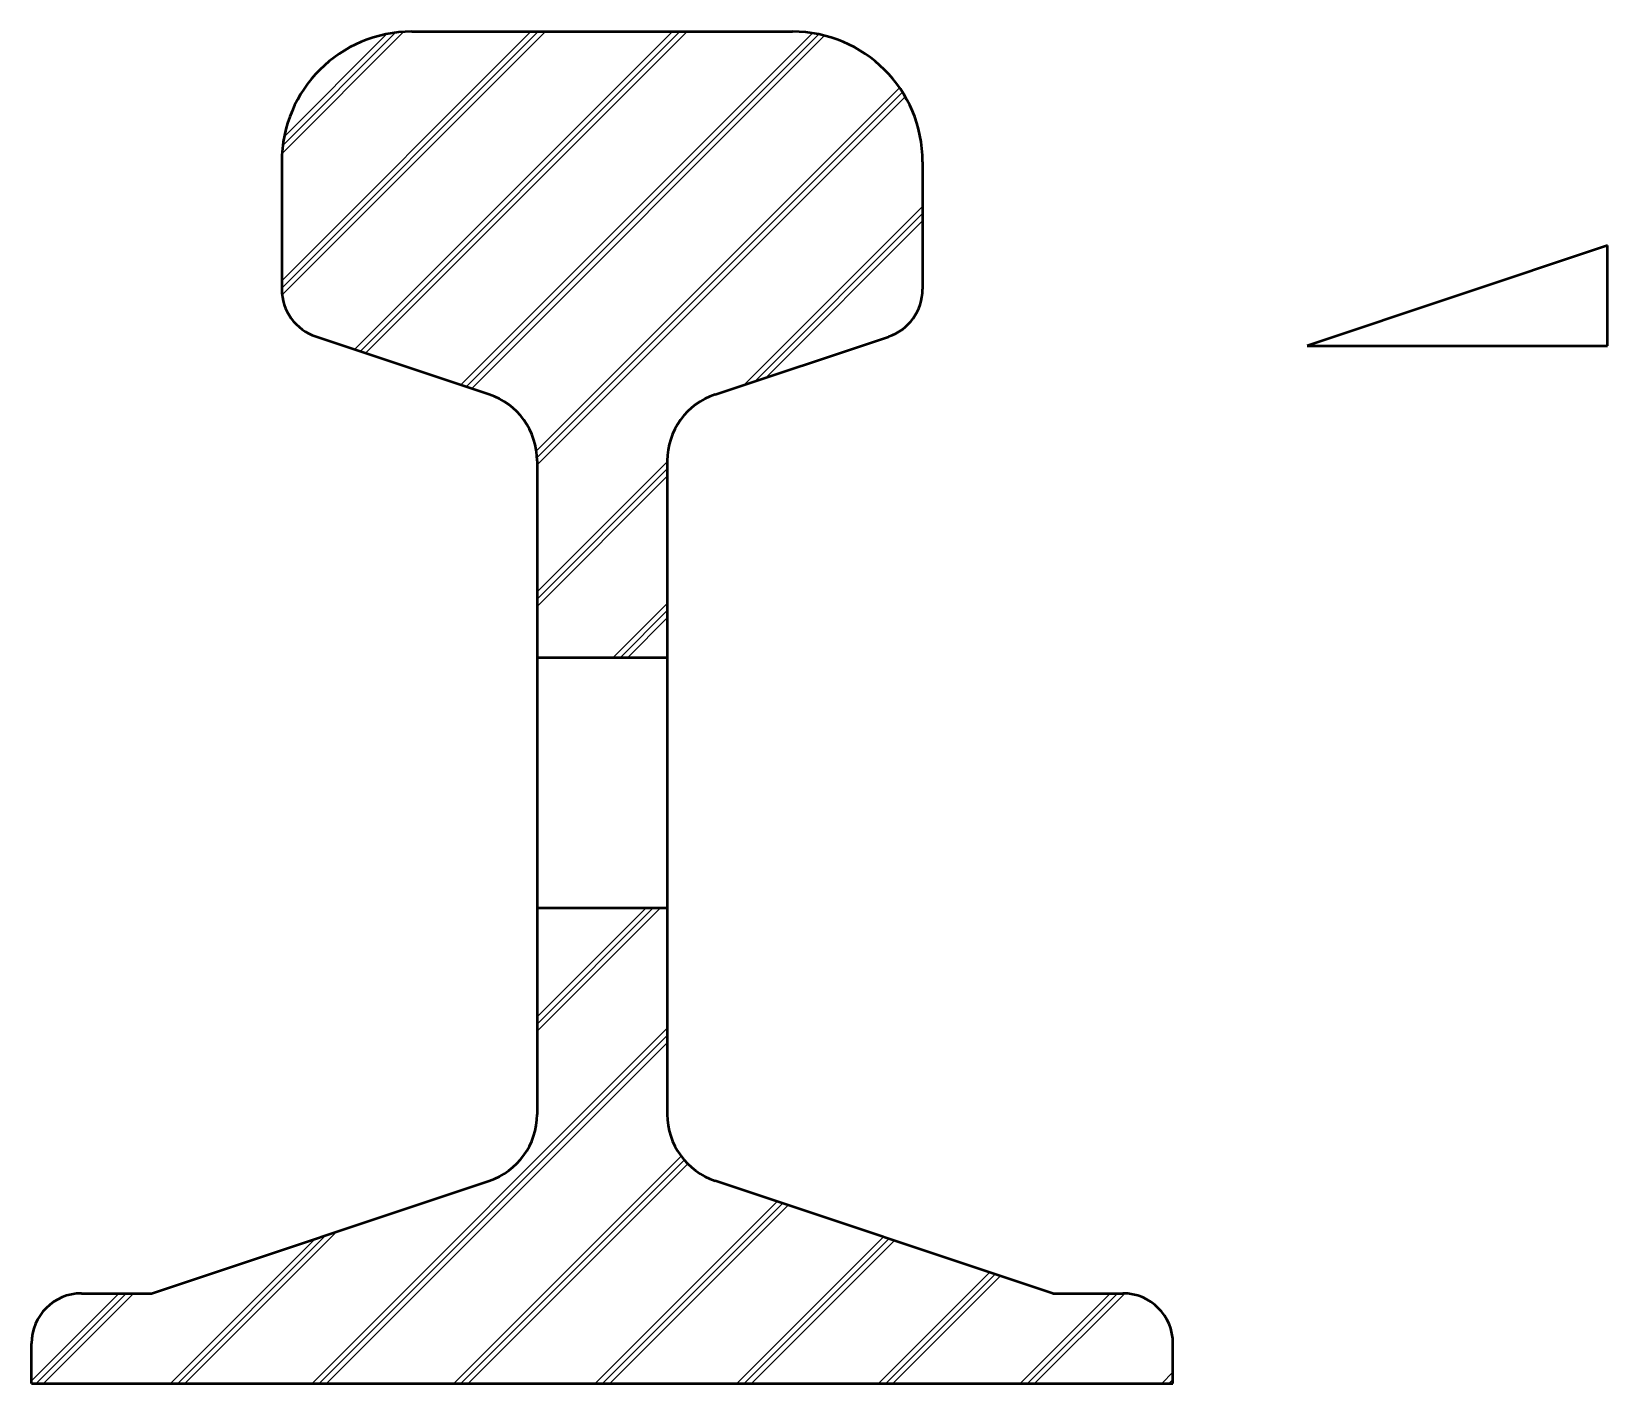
# Model space of a CAD drawing. Header units: millimetres. Extents: x 81 to 238, y 24 to 159.
import ezdxf

# ---------------------------------------------------------------- set-up
doc = ezdxf.new("R2010")
doc.units = ezdxf.units.MM
doc.header["$LTSCALE"] = 0.4
doc.layers.add('粗实线', color=7, linetype='Continuous', lineweight=50)
doc.layers.add('细实线', color=3, linetype='Continuous')

msp = doc.modelspace()

# ---------------------------------------------------------------- hatches: boundary and pattern name
at = {"layer": '细实线'}
h = msp.add_hatch(dxfattribs=at)
h.set_pattern_fill('JIS_RC_10', color=256)
h.paths.add_polyline_path([(169.66, 145.83, 0.414214), (156.66, 158.83), (118.66, 158.83, 0.414214), (105.66, 145.83), (105.66, 133.11, 0.322823), (109.08, 128.36), (126.38, 122.6, -0.322823), (131.16, 115.96), (131.16, 96.33), (144.16, 96.33), (144.16, 115.96, -0.322823), (148.95, 122.6), (166.25, 128.36, 0.322823), (169.66, 133.11)])
h.paths.add_polyline_path([(148.95, 44.07, -0.322823), (144.16, 50.71), (144.16, 71.33), (131.16, 71.33), (131.16, 50.71, -0.322823), (126.38, 44.07), (92.66, 32.83), (85.66, 32.83, 0.414214), (80.66, 27.83), (80.66, 23.83), (194.66, 23.83), (194.66, 27.83, 0.414214), (189.66, 32.83), (182.66, 32.83)])

# ---------------------------------------------------------------- linework, layer by layer
at = {"layer": '粗实线'}
for p, q in [((118.66, 158.83), (156.66, 158.83)), ((105.66, 145.83), (105.66, 133.11)), ((169.66, 145.83), (169.66, 133.11)), ((238.06, 137.46), (208.06, 127.46)), ((238.06, 127.46), (238.06, 137.46)), ((126.38, 122.6), (109.08, 128.36)), ((148.95, 122.6), (166.25, 128.36)), ((208.06, 127.46), (238.06, 127.46)), ((131.16, 115.96), (131.16, 50.71)), ((144.16, 115.96), (144.16, 50.71)), ((131.16, 96.33), (144.16, 96.33)), ((131.16, 71.33), (144.16, 71.33)), ((92.66, 32.83), (126.38, 44.07)), ((182.66, 32.83), (148.95, 44.07)), ((85.66, 32.83), (92.66, 32.83)), ((182.66, 32.83), (189.66, 32.83)), ((80.66, 23.83), (80.66, 27.83)), ((194.66, 23.83), (194.66, 27.83)), ((80.66, 23.83), (194.66, 23.83))]:
    msp.add_line(p, q, dxfattribs=at)
for centre, radius, start, end in [((118.66, 145.83), 13, 90, 180), ((156.66, 145.83), 13, 360, 90), ((110.66, 133.11), 5, 180, 251.5651), ((164.66, 133.11), 5, 288.4349, 0), ((124.16, 115.96), 7, 0, 71.5651), ((151.16, 115.96), 7, 108.4349, 180), ((124.16, 50.71), 7, 288.4349, 0), ((151.16, 50.71), 7, 180, 251.5651), ((85.66, 27.83), 5, 90, 180), ((189.66, 27.83), 5, 0, 90)]:
    msp.add_arc(centre, radius, start, end, dxfattribs=at)

doc.saveas('drawing.dxf')
